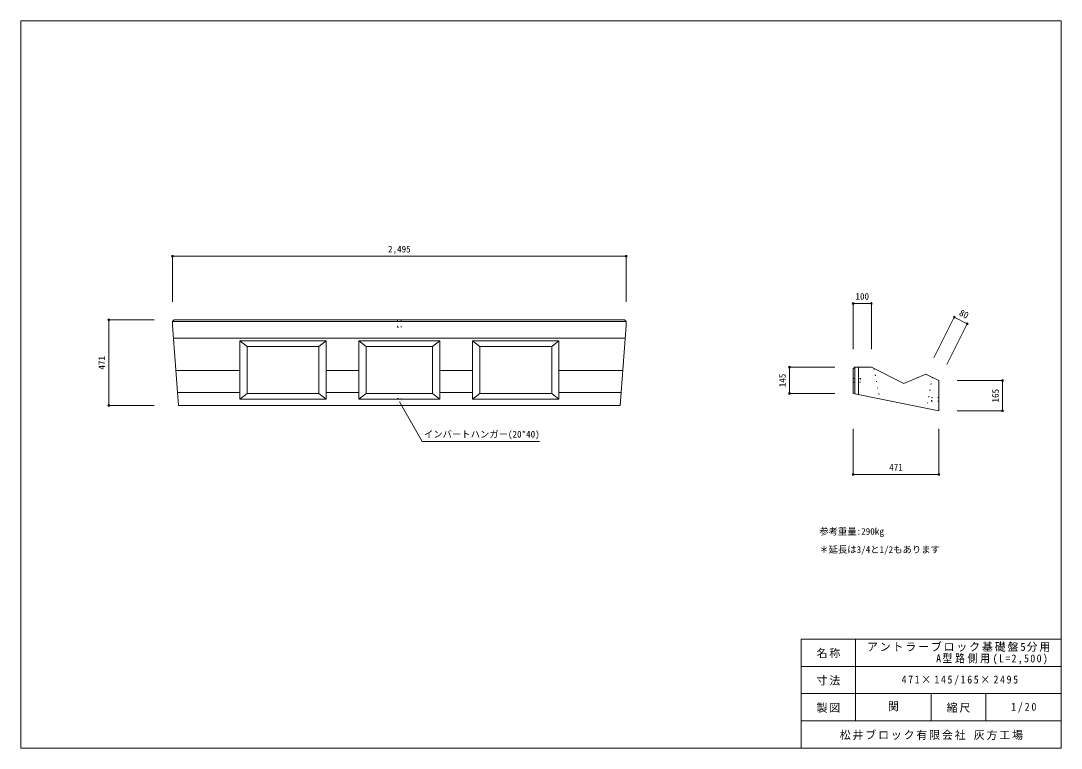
# Model space of a CAD drawing. Units: millimetres, scale not verified. Extents: x 1340 to 7060, y 970 to 4969.
import ezdxf
from ezdxf.enums import TextEntityAlignment as Align

# ---------------------------------------------------------------- set-up
doc = ezdxf.new("R2010")
doc.units = ezdxf.units.MM
doc.header["$LTSCALE"] = 20
doc.header["$PDMODE"] = 32
doc.header["$PDSIZE"] = 10
doc.linetypes.add('DOTTED', pattern=[1.75, 0.25, -1.5])
for name, color, linetype, lineweight in [('_0-0_', 7, 'Continuous', 18), ('_0-1_', 7, 'Continuous', 18), ('_0-2_', 4, 'Continuous', 9)]:
    doc.layers.add(name, color=color, linetype=linetype, lineweight=lineweight)
doc.styles.add('ＭＳ ゴシック', font='')
doc.styles.get('ＭＳ ゴシック').set_extended_font_data('MS Gothic')

msp = doc.modelspace()

# ---------------------------------------------------------------- linework, layer by layer
at = {"layer": '_0-0_'}
for p, q in [((1340, 4969), (1340, 970)), ((7060, 4969), (1340, 4969)), ((7060, 970), (7060, 4969)), ((7060, 1570), (5630, 1570)), ((5630, 970), (5630, 1570)), ((5930, 1120), (5930, 1570)), ((7060, 1420), (5630, 1420)), ((7060, 1270), (5630, 1270)), ((6345, 1120), (6345, 1270)), ((6645, 1120), (6645, 1270)), ((7060, 1120), (5630, 1120)), ((1340, 970), (7060, 970))]:
    msp.add_line(p, q, dxfattribs=at)
at = {"layer": '_0-1_', "color": 4, "lineweight": 9}
for p, q in [((2173.78, 3674.5), (4668.78, 3674.5)), ((2173.78, 3674.5), (2173.78, 3424.5)), ((4668.78, 3674.5), (4668.78, 3424.5))]:
    msp.add_line(p, q, dxfattribs=at)
at = {"layer": '_0-1_'}
for p, q in [((2173.78, 3315.5), (2182.78, 3324.5)), ((2182.78, 3324.5), (4659.78, 3324.5)), ((4659.78, 3324.5), (4668.78, 3315.5)), ((2173.78, 3315.5), (4668.78, 3315.5)), ((2173.78, 3315.5), (2173.78, 3294.5)), ((2207.04, 2853.31), (2173.78, 3294.5)), ((4668.78, 3294.5), (4635.51, 2853.31)), ((4668.78, 3315.5), (4668.78, 3294.5)), ((4663.5, 3224.5), (2179.06, 3224.5)), ((2543.78, 3209.5), (3018.78, 3209.5)), ((2543.78, 3209.5), (2543.78, 2889.5)), ((2543.78, 3209.5), (2583.78, 3178.57)), ((2978.78, 3178.57), (3018.78, 3209.5)), ((3018.78, 3209.5), (3018.78, 2889.5)), ((3198.78, 3209.5), (3198.78, 2889.5)), ((3198.78, 3209.5), (3643.78, 3209.5)), ((3198.78, 3209.5), (3238.78, 3178.57)), ((3603.78, 3178.57), (3643.78, 3209.5)), ((3643.78, 3209.5), (3643.78, 2889.5)), ((3823.78, 3209.5), (4298.78, 3209.5)), ((3823.78, 3209.5), (3823.78, 2889.5)), ((3823.78, 3209.5), (3863.78, 3178.57)), ((4258.78, 3178.57), (4298.78, 3209.5)), ((4298.78, 3209.5), (4298.78, 2889.5)), ((2583.78, 3178.57), (2583.78, 2920.15)), ((2978.78, 3178.57), (2583.78, 3178.57)), ((2978.78, 3178.57), (2978.78, 2920.15)), ((3603.78, 3178.57), (3238.78, 3178.57)), ((3238.78, 3178.57), (3238.78, 2920.15)), ((3603.78, 3178.57), (3603.78, 2920.15)), ((3863.78, 3178.57), (4258.78, 3178.57)), ((3863.78, 3178.57), (3863.78, 2920.15)), ((4258.78, 3178.57), (4258.78, 2920.15)), ((2192.54, 3045.61), (2543.78, 3045.61)), ((3018.78, 3045.61), (3198.78, 3045.61)), ((3643.78, 3045.61), (3823.78, 3045.61)), ((4298.78, 3045.61), (4650.01, 3045.61)), ((5916.22, 3055.5), (5925.22, 3064.5)), ((5916.22, 3055.5), (5916.22, 2919.5)), ((5925.22, 3064.5), (5925.22, 2917.7)), ((6016.22, 3064.5), (5925.22, 3064.5)), ((5946.22, 3064.5), (5946.22, 2913.5)), ((6016.22, 3064.5), (6195.11, 2975.06)), ((6315.85, 3026.49), (6195.11, 2975.06)), ((6315.85, 3026.49), (6387.41, 2990.71)), ((6387.41, 2990.71), (6387.41, 2825.26)), ((2201.65, 2924.87), (2543.78, 2924.87)), ((2583.78, 2920.15), (2543.78, 2889.5)), ((2978.78, 2920.15), (2583.78, 2920.15)), ((2978.78, 2920.15), (3018.78, 2889.5)), ((3018.78, 2924.87), (3198.78, 2924.87)), ((3238.78, 2920.15), (3198.78, 2889.5)), ((3603.78, 2920.15), (3238.78, 2920.15)), ((3603.78, 2920.15), (3643.78, 2889.5)), ((3643.78, 2924.87), (3823.78, 2924.87)), ((3863.78, 2920.15), (3823.78, 2889.5)), ((3863.78, 2920.15), (4258.78, 2920.15)), ((4258.78, 2920.15), (4298.78, 2889.5)), ((4298.78, 2924.87), (4640.91, 2924.87)), ((5916.22, 2919.5), (6387.41, 2825.26)), ((3018.78, 2889.5), (2543.78, 2889.5)), ((3643.78, 2889.5), (3198.78, 2889.5)), ((4298.78, 2889.5), (3823.78, 2889.5)), ((2207.04, 2853.31), (4635.51, 2853.31))]:
    msp.add_line(p, q, dxfattribs=at)
at = {"layer": '_0-1_', "linetype": 'DOTTED'}
for p, q in [((3411.28, 3324.5), (3411.28, 3284.5)), ((3431.28, 3284.5), (3431.28, 3324.5)), ((3411.28, 3284.5), (3431.28, 3284.5)), ((6031.22, 3057.03), (6062.15, 2890.31)), ((5916.22, 3002), (5956.22, 3002)), ((5916.22, 2982), (5956.22, 2982)), ((5956.22, 3002), (5956.22, 2982)), ((6351.22, 3008.8), (6320.57, 2838.63)), ((3411.28, 2893.31), (3431.28, 2893.31)), ((3411.28, 2893.31), (3411.28, 2853.31)), ((3431.28, 2853.31), (3431.28, 2893.31)), ((6347.41, 2877.86), (6347.41, 2897.86)), ((6387.41, 2897.86), (6347.41, 2897.86)), ((6387.41, 2877.86), (6347.41, 2877.86))]:
    msp.add_line(p, q, dxfattribs=at)
at = {"layer": '_0-1_', "color": 4}
for p in [(2173.78, 3674.5), (4668.78, 3674.5)]:
    msp.add_point(p, dxfattribs=at)
at = {"layer": '_0-2_'}
for p, q in [((6016.22, 3414.5), (5916.22, 3414.5)), ((5916.22, 3414.5), (5916.22, 3164.5)), ((6016.22, 3414.5), (6016.22, 3164.5)), ((1823.78, 2853.31), (1823.78, 3324.5)), ((1823.78, 3324.5), (2073.78, 3324.5)), ((6472.38, 3339.54), (6360.58, 3115.93)), ((6472.38, 3339.54), (6543.93, 3303.76)), ((6543.93, 3303.76), (6432.13, 3080.15)), ((5566.22, 2919.5), (5566.22, 3064.5)), ((5566.22, 3064.5), (5816.22, 3064.5)), ((6737.41, 2990.71), (6487.41, 2990.71)), ((6737.41, 2825.26), (6737.41, 2990.71)), ((5566.22, 2919.5), (5816.22, 2919.5)), ((1823.78, 2853.31), (2073.78, 2853.31)), ((6737.41, 2825.26), (6487.41, 2825.26)), ((5916.22, 2475.26), (5916.22, 2725.26)), ((6387.41, 2475.26), (6387.41, 2725.26)), ((5916.22, 2475.26), (6387.41, 2475.26))]:
    msp.add_line(p, q, dxfattribs=at)
at = {"layer": '_0-2_', "color": 7, "lineweight": 18}
for p, q in [((3421.28, 2873.31), (3546.28, 2656.81)), ((3546.28, 2656.81), (4191.28, 2656.81))]:
    msp.add_line(p, q, dxfattribs=at)
at = {"layer": '_0-2_'}
for p in [(5916.22, 3414.5), (6016.22, 3414.5), (1823.78, 3324.5), (6472.38, 3339.54), (6543.93, 3303.76), (5566.22, 3064.5), (6737.41, 2990.71), (5566.22, 2919.5), (1823.78, 2853.31), (6737.41, 2825.26), (5916.22, 2475.26), (6387.41, 2475.26)]:
    msp.add_point(p, dxfattribs=at)

# ---------------------------------------------------------------- texts
at = {"layer": '_0-0_', "color": 4, "style": 'ＭＳ ゴシック'}
for s, p in [('参考重量:290㎏', (5730, 2132.5)), ('＊延長は3/4と1/2もあります', (5730, 2032.5))]:
    msp.add_text(s, height=36.66, dxfattribs=at).set_placement(p, align=Align.BOTTOM_LEFT)
at = {"layer": '_0-0_', "style": 'ＭＳ ゴシック'}
msp.add_text('関', height=43.99, dxfattribs=at).set_placement((6107.5, 1165), align=Align.BOTTOM_LEFT)
at = {"layer": '_0-0_', "char_height": 43.99, "attachment_point": 7, "style": 'ＭＳ ゴシック'}
for s, insert in [('\\T1.17;アントラーブロック基礎盤5分用', (5992.5, 1500)), ('\\T1.17;名称', (5715, 1465)), ('\\T1.28;\\W0.9;A型路側用(L=2,500)', (6372.5, 1430)), ('\\T1.34;\\W0.9;471×145/165×2495', (6182.5, 1315)), ('\\T1.17;寸法', (5715, 1315)), ('\\T1.17;製図', (5715, 1165)), ('\\T1.17;縮尺', (6430, 1165)), ('\\T1.38;\\W0.9;1/20', (6785, 1165)), ('\\T1.17;松井ブロック有限会社\\~灰方工場', (5842.5, 1015))]:
    msp.add_mtext(s, dxfattribs=dict(at, insert=insert))
at = {"layer": '_0-1_', "color": 4, "style": 'ＭＳ ゴシック'}
msp.add_text('2,495', height=36.66, dxfattribs=at).set_placement((3358.78, 3684.5), align=Align.BOTTOM_LEFT)
at = {"layer": '_0-2_', "style": 'ＭＳ ゴシック'}
for s, p in [('100', (5928.72, 3424.5)), ('インバートハンガー(20*40)', (3556.28, 2666.81)), ('471', (6114.31, 2485.26))]:
    msp.add_text(s, height=36.66, dxfattribs=at).set_placement(p, align=Align.BOTTOM_LEFT)
for s, rotation, p in [('80', 333.435, (6490.27, 3341.77)), ('471', 90, (1813.78, 3051.41)), ('145', 90, (5556.22, 2954.5)), ('165', 90, (6727.41, 2870.49))]:
    msp.add_text(s, height=36.66, rotation=rotation, dxfattribs=at).set_placement(p, align=Align.BOTTOM_LEFT)

doc.saveas('drawing.dxf')
